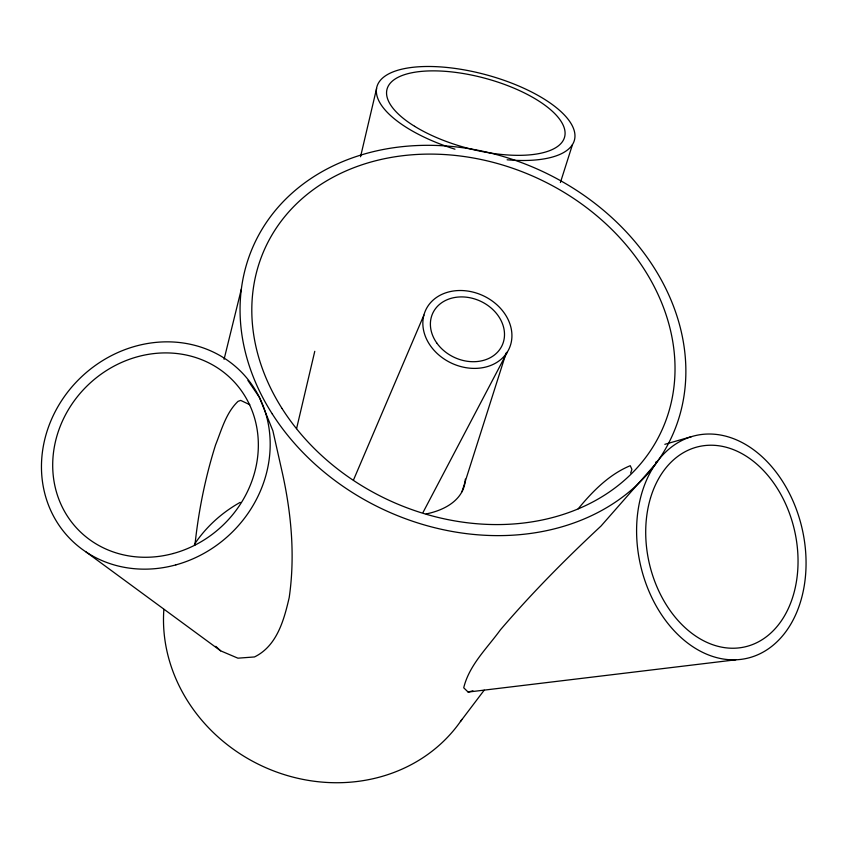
<?xml version="1.0" encoding="UTF-8"?>
<svg xmlns="http://www.w3.org/2000/svg" width="848" height="848" viewBox="0 0 848 848"><rect width="100%" height="100%" fill="white"/><g stroke="black" fill="none" stroke-linecap="round" stroke-linejoin="round"><path stroke-width="1.27" d="M194.934 545.116C198.538 511.121 205.269 477.456 215.583 444.861C221.625 429.83 225.95 412.891 238.023 401.358L240.705 400.404L249.8 404.719M296.577 428.622L314.767 351.316M360.538 156.753L376.597 88.468M224.084 359.308L241.351 289.083M656.31 461.45L655.525 463.951L601.031 526.025C565.754 558.885 531.77 593.165 500.426 629.82C487.112 648.211 469.198 665.055 463.718 687.802L468.128 692.063L735.799 659.797A114.321 82.839 76.9 0 0 786.435 487.823A114.321 82.839 76.9 0 0 641.798 493.176A114.321 82.839 76.9 0 0 735.799 659.797M461.969 491.745L506.161 352.916M560.401 182.543L572.453 144.679M630.647 473.057L631.908 469.357L630.255 465.7C609.087 474.445 592.582 491.342 578.209 508.768M353.446 480.106L423.894 315.117M423.088 512.319L507.454 351.835A45.962 37.259 24.9 0 0 464.227 290.663A45.962 37.259 24.9 0 0 430.487 345.846A45.962 37.259 24.9 0 0 507.454 351.835M460.432 721.553L484.197 690.177M664.832 444.331L691.396 436.678M468.128 692.063L472.919 690.791M86.03 551.953L220.628 650.829L237.917 658.175L254.506 656.946C277.02 645.89 283.974 620.1 289.2 597.586C295.168 556.479 291.468 514.778 282.681 474.361L272.886 430.784L259.382 397.352L247.934 380.455M215.784 646.324L220.628 650.829M461.906 719.422A163.59 148.199 25.9 0 1 275.854 771.754A163.59 148.199 25.9 0 1 163.865 609.436M194.383 544.395A155.99 141.15 25.9 0 1 240.196 502.355M465.329 479.12A88.266 49.968 15.4 0 1 426.184 513.93M454.973 149.195A102.29 40.1 15.1 0 1 391.384 72.589A102.29 40.1 15.1 0 1 553.649 105.544A102.29 40.1 15.1 0 1 507.125 159.784M650.48 498.083A102.778 74.465 76.9 0 0 734.622 648.211A102.778 74.465 76.9 0 0 780.573 493.907A102.778 74.465 76.9 0 0 650.48 498.083M272.282 413.941A229.946 186.814 24.9 0 0 658.313 460.273A229.946 186.814 24.9 0 0 458.323 147.16A229.946 186.814 24.9 0 0 272.282 413.941M436.699 342.889A38.245 31.005 24.9 0 0 500.744 347.998A38.245 31.005 24.9 0 0 464.895 297.044A38.245 31.005 24.9 0 0 436.699 342.889M282.045 408.492A218.307 177.317 24.9 0 0 648.54 453.553A218.307 177.317 24.9 0 0 459.69 155.937A218.307 177.317 24.9 0 0 282.045 408.492M175.886 564.874A119.526 108.215 -43.2 0 0 243.291 374.042A119.526 108.215 -43.2 0 0 48.283 427.572A119.526 108.215 -43.2 0 0 175.886 564.874M173.31 553.49A107.463 97.287 -43.2 0 0 234.324 382.024A107.463 97.287 -43.2 0 0 58.925 429.745A107.463 97.287 -43.2 0 0 173.31 553.49M414.587 126.288A91.955 36.04 15.1 0 0 562.659 141.319A91.955 36.04 15.1 0 0 450.108 71.751A91.955 36.04 15.1 0 0 414.587 126.288"/></g></svg>
